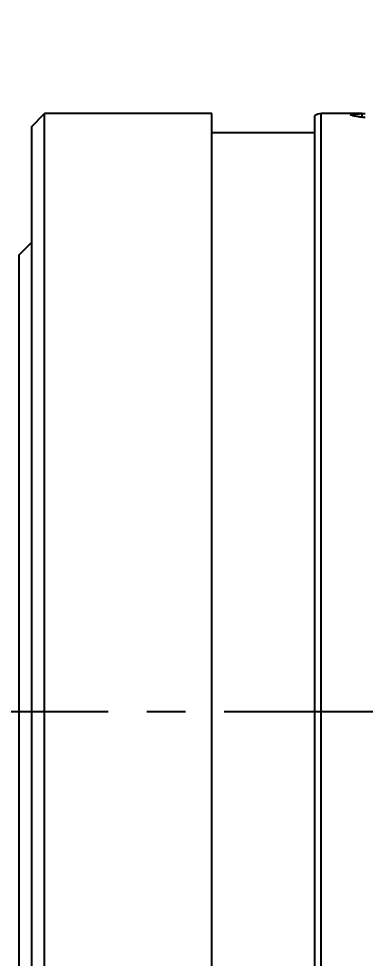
# Model space of a CAD drawing. Header units: millimetres. Extents: x 4086 to 8300, y 123 to 1549.
# Drawn here: x 6867.04 to 6880.49, y 1223.25 to 1259.77 of the extents above; entities that cross this region are included whole.
import ezdxf

# ---------------------------------------------------------------- set-up
doc = ezdxf.new("R2010")
doc.units = ezdxf.units.MM
doc.linetypes.add('CENTER', pattern=[0.6, 0.375, -0.075, 0.075, -0.075])
for name, color, linetype in [('中心线', 7, 'Continuous'), ('外形图', 7, 'Continuous'), ('尺寸标注', 7, 'Continuous')]:
    doc.layers.add(name, color=color, linetype=linetype)
doc.styles.add('思源黑', font='SourceHanSansCN-Normal.ttf')
doc.dimstyles.new('尺寸标注_细节_1_2比例', dxfattribs={"dimtxt": 7, "dimasz": 6, "dimexe": 2, "dimexo": 1.5, "dimgap": 1, "dimtad": 1, "dimlfac": 2, "dimdsep": 46, "dimtxsty": '思源黑', "dimcen": 0.09, "dimadec": 0, "dimazin": 0, "dimtp": 0.01, "dimtm": 0.01, "dimtfac": 1, "dimtofl": 0, "dimtmove": 0, "dimatfit": 3, "dimfxl": 1, "dimtolj": 1, "dimarcsym": 0})

# ---------------------------------------------------------------- blocks, each defined once
blk = doc.blocks.new('*D797')
at = {"layer": 'Defpoints', "color": 0}
for p in [(6867.535, 1251.083), (6813.63, 1214.583), (6867.535, 1214.583)]:
    blk.add_point(p, dxfattribs=at)
at = {"layer": '尺寸标注', "color": 0, "lineweight": -2}
for p, q in [((6813.63, 1251.083), (6813.63, 1294.751)), ((6866.035, 1251.083), (6811.63, 1251.083)), ((6813.63, 1245.083), (6813.63, 1220.583)), ((6866.035, 1214.583), (6811.63, 1214.583))]:
    blk.add_line(p, q, dxfattribs=at)
at = {"layer": '尺寸标注', "color": 0}
for points in [[(6814.63, 1245.083), (6812.63, 1245.083), (6813.63, 1251.083)], [(6812.63, 1220.583), (6814.63, 1220.583), (6813.63, 1214.583)]]:
    blk.add_solid(points, dxfattribs=at)
at = {"layer": '尺寸标注', "color": 0, "insert": (6808.896, 1285.231), "char_height": 7, "attachment_point": 5, "rotation": 90, "style": '思源黑'}
blk.add_mtext('\\A1;\\A1;Φ73', dxfattribs=at)

msp = doc.modelspace()

# ---------------------------------------------------------------- linework, layer by layer
at = {"layer": '中心线', "linetype": 'CENTER', "ltscale": 20}
msp.add_line((6942.5072, 1232.8332), (6856.0682, 1232.8332), dxfattribs=at)
at = {"layer": '外形图'}
for p, q in [((6867.5354, 1255.5832), (6868.0354, 1256.0832)), ((6868.0354, 1209.5832), (6868.0354, 1256.0832)), ((6874.5354, 1256.0832), (6868.0354, 1256.0832)), ((6874.5354, 1209.5832), (6874.5354, 1256.0832)), ((6878.7854, 1208.2479), (6878.7854, 1256.0832)), ((6880.3557, 1256.0832), (6878.7854, 1256.0832)), ((6880.3557, 1256.076), (6880.3616, 1255.9626)), ((6878.5354, 1209.6584), (6878.5354, 1256.0074)), ((6867.5354, 1210.0832), (6867.5354, 1255.5832)), ((6878.5354, 1255.3332), (6874.5354, 1255.3332)), ((6867.0354, 1250.5832), (6867.5354, 1251.0832)), ((6867.0354, 1250.5832), (6867.0354, 1215.0832))]:
    msp.add_line(p, q, dxfattribs=at)
for centre, radius, start, end in [((6878.7854, 1255.5745), 0.5, 90, 120), ((6880.5747, 1244.1851), 11.8929, 91.05498, 91.51163), ((6880.7329, 1235.6066), 20.4728, 90.67069, 91.05572), ((6880.9072, 1262.3567), 6.43, 264.34346, 266.27504)]:
    msp.add_arc(centre, radius, start, end, dxfattribs=at)
for points, knots in [([(6879.9249, 1256.0332), (6879.9249, 1256.0408), (6879.9581, 1256.0548), (6880.0605, 1256.0661), (6880.1743, 1256.0715), (6880.2609, 1256.0738)], [0, 0, 0, 0, 0.0669936, 0.2415576, 1, 1, 1, 1]), ([(6880.2734, 1255.9581), (6880.2216, 1255.9632), (6880.1339, 1255.9729), (6880.0198, 1255.9925), (6879.9603, 1256.0072), (6879.9249, 1256.0244), (6879.9249, 1256.0332)], [0, 0, 0, 0, 0.4323833, 0.7438511, 0.9273514, 1, 1, 1, 1])]:
    msp.add_open_spline(points, degree=3, knots=knots, dxfattribs=at)

# ---------------------------------------------------------------- dimensions: what is measured, and where the dimension line sits
at = {"layer": '尺寸标注'}
dim = msp.add_linear_dim(base=(6813.6304, 1214.5832), p1=(6867.5354, 1251.0832), p2=(6867.5354, 1214.5832), angle=90, text='\\A1;Φ<>', dimstyle='尺寸标注_细节_1_2比例', dxfattribs=at)
dim.commit()
dim.dimension.update_dxf_attribs({"geometry": '*D797', "text_midpoint": (6813.6304, 1285.2309), "dimtype": 160})

doc.saveas('drawing.dxf')
